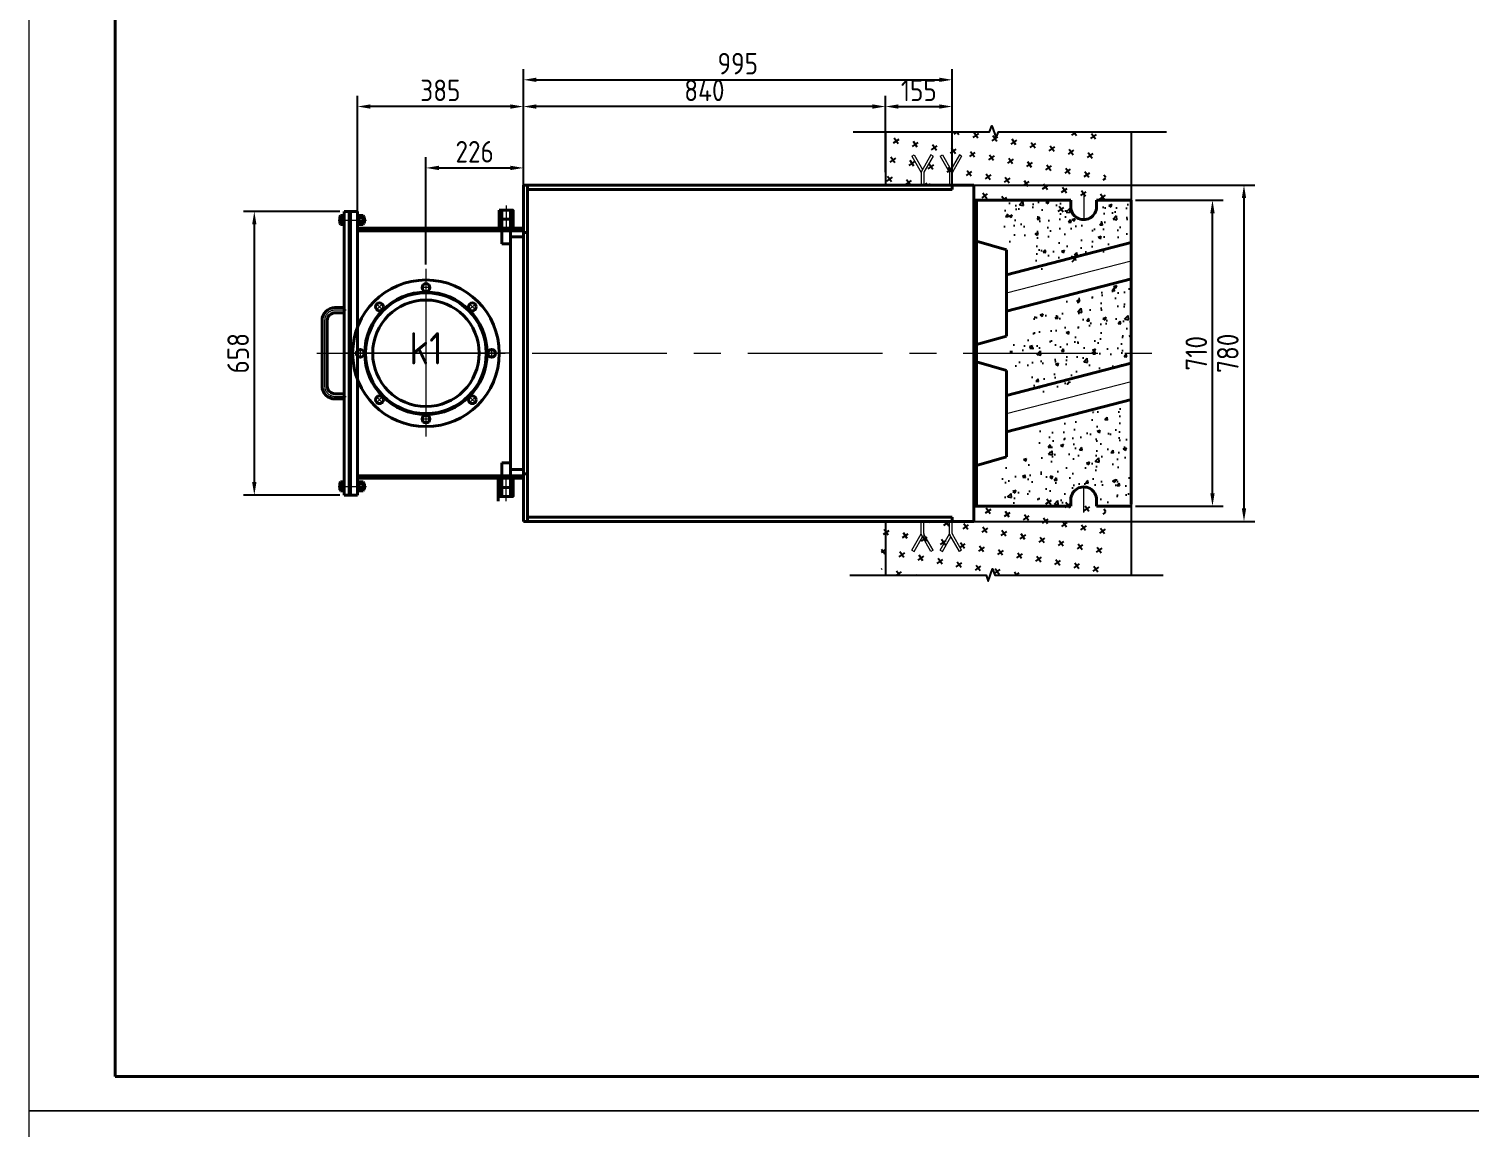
# Model space of a CAD drawing. Header units: millimetres. Extents: x 52110 to 400893, y -153728 to 31997.
# Drawn here: x 356035 to 359379, y -13382 to -10832 of the extents above; entities that cross this region are included whole.
import ezdxf

# ---------------------------------------------------------------- set-up
doc = ezdxf.new("R2010")
doc.units = ezdxf.units.MM
doc.header["$LTSCALE"] = 500
doc.linetypes.add('CENTER', pattern=[2, 1.25, -0.25, 0.25, -0.25])
doc.linetypes.add('DASHED2', pattern=[0.375, 0.25, -0.125])
for name, color, linetype, lineweight in [('BIAOZHU', 3, 'Continuous', 25), ('SHI', 7, 'Continuous', 40), ('XI', 2, 'Continuous', 20), ('XU', 6, 'DASHED2', 20), ('ZHONG', 1, 'CENTER', 20)]:
    doc.layers.add(name, color=color, linetype=linetype, lineweight=lineweight)
doc.layers.add('HAN', color=9, linetype='Continuous')
doc.styles.add('GB', font='gbenor.shx', dxfattribs={"bigfont": 'gbcbig.shx'})
doc.styles.add('工程字', font='gbenor.shx', dxfattribs={"bigfont": 'gbcbig.shx'})
doc.dimstyles.new('GB-5', dxfattribs={"dimscale": 10, "dimtxt": 5, "dimasz": 3, "dimexe": 2.5, "dimexo": 1, "dimgap": 1.25, "dimtad": 1, "dimdsep": 46, "dimtxsty": '工程字', "dimcen": 5, "dimadec": 0, "dimazin": 0, "dimtfac": 0.7, "dimtix": 1, "dimtmove": 0, "dimatfit": 3, "dimfxl": 0, "dimtzin": 0, "dimarcsym": 0})
pattern_1 = [(35, (300622.38, -30061.035), (7.797026, 44.21913), [15.875, -47.625]), (125, (300633.433, -30062.984), (-44.21913, 7.797026), [15.875, -47.625])]

# ---------------------------------------------------------------- blocks, each defined once
blk = doc.blocks.new('*D244')
at = {"layer": 'BIAOZHU', "color": 0, "lineweight": -2}
for p, q in [((358187.1, -11194.3), (358879, -11194.3)), ((358854, -11224.3), (358854, -11944.3)), ((358187.1, -11974.3), (358879, -11974.3))]:
    blk.add_line(p, q, dxfattribs=at)
at = {"layer": 'BIAOZHU', "color": 0}
for points in [[(358849, -11224.3), (358859, -11224.3), (358854, -11194.3)], [(358849, -11944.3), (358859, -11944.3), (358854, -11974.3)]]:
    blk.add_solid(points, dxfattribs=at)
at = {"layer": 'Defpoints', "color": 0}
for p in [(358177.1, -11194.3), (358177.1, -11974.3), (358854, -11974.3)]:
    blk.add_point(p, dxfattribs=at)
at = {"layer": 'BIAOZHU', "color": 0, "insert": (358816.5, -11584.3), "char_height": 50, "attachment_point": 5, "rotation": 90, "style": '工程字'}
blk.add_mtext('780', dxfattribs=at)
blk = doc.blocks.new('*D245')
at = {"layer": 'BIAOZHU', "color": 0, "lineweight": -2}
for p, q in [((356756.1, -11255.3), (356532.9, -11255.3)), ((356557.9, -11285.3), (356557.9, -11883.3)), ((356756.1, -11913.3), (356532.9, -11913.3))]:
    blk.add_line(p, q, dxfattribs=at)
at = {"layer": 'BIAOZHU', "color": 0}
for points in [[(356552.9, -11285.3), (356562.9, -11285.3), (356557.9, -11255.3)], [(356552.9, -11883.3), (356562.9, -11883.3), (356557.9, -11913.3)]]:
    blk.add_solid(points, dxfattribs=at)
at = {"layer": 'Defpoints', "color": 0}
for p in [(356766.1, -11255.3), (356557.9, -11913.3), (356766.1, -11913.3)]:
    blk.add_point(p, dxfattribs=at)
at = {"layer": 'BIAOZHU', "color": 0, "insert": (356520.4, -11584.3), "char_height": 50, "attachment_point": 5, "rotation": 90, "style": '工程字'}
blk.add_mtext('658', dxfattribs=at)
blk = doc.blocks.new('*D248')
at = {"layer": 'BIAOZHU', "color": 0, "lineweight": -2}
for p, q in [((356797.1, -11284.3), (356797.1, -10986.9)), ((357182.1, -11184.3), (357182.1, -10986.9)), ((357152.1, -11011.9), (356827.1, -11011.9))]:
    blk.add_line(p, q, dxfattribs=at)
at = {"layer": 'BIAOZHU', "color": 0}
for points in [[(356827.1, -11006.9), (356827.1, -11016.9), (356797.1, -11011.9)], [(357152.1, -11006.9), (357152.1, -11016.9), (357182.1, -11011.9)]]:
    blk.add_solid(points, dxfattribs=at)
at = {"layer": 'Defpoints', "color": 0}
for p in [(356797.1, -11011.9), (357182.1, -11194.3), (356797.1, -11294.3)]:
    blk.add_point(p, dxfattribs=at)
at = {"layer": 'BIAOZHU', "color": 0, "insert": (356989.6, -10974.4), "char_height": 50, "attachment_point": 5, "style": '工程字'}
blk.add_mtext('385', dxfattribs=at)
blk = doc.blocks.new('*D249')
at = {"layer": 'BIAOZHU', "color": 0, "lineweight": -2}
for p, q in [((357182.1, -11184.3), (357182.1, -10924.9)), ((358177.1, -11192.3), (358177.1, -10924.9)), ((357212.1, -10949.9), (358147.1, -10949.9))]:
    blk.add_line(p, q, dxfattribs=at)
at = {"layer": 'BIAOZHU', "color": 0}
for points in [[(357212.1, -10944.9), (357212.1, -10954.9), (357182.1, -10949.9)], [(358147.1, -10944.9), (358147.1, -10954.9), (358177.1, -10949.9)]]:
    blk.add_solid(points, dxfattribs=at)
at = {"layer": 'Defpoints', "color": 0}
for p in [(358177.1, -10949.9), (357182.1, -11194.3), (358177.1, -11202.3)]:
    blk.add_point(p, dxfattribs=at)
at = {"layer": 'BIAOZHU', "color": 0, "insert": (357679.6, -10912.4), "char_height": 50, "attachment_point": 5, "style": '工程字'}
blk.add_mtext('995', dxfattribs=at)
blk = doc.blocks.new('*D180')
at = {"layer": 'BIAOZHU', "color": 0, "lineweight": -2}
for p, q in [((358022.1, -11164.3), (358022.1, -10986.9)), ((358177.1, -11001.9), (358177.1, -10986.9)), ((358052.1, -11011.9), (358147.1, -11011.9))]:
    blk.add_line(p, q, dxfattribs=at)
at = {"layer": 'BIAOZHU', "color": 0}
for points in [[(358052.1, -11006.9), (358052.1, -11016.9), (358022.1, -11011.9)], [(358147.1, -11006.9), (358147.1, -11016.9), (358177.1, -11011.9)]]:
    blk.add_solid(points, dxfattribs=at)
at = {"layer": 'Defpoints', "color": 0}
for p in [(358177.1, -11011.9), (358177.1, -11011.9), (358022.1, -11174.3)]:
    blk.add_point(p, dxfattribs=at)
at = {"layer": 'BIAOZHU', "color": 0, "insert": (358099.6, -10974.4), "char_height": 50, "attachment_point": 5, "style": '工程字'}
blk.add_mtext('155', dxfattribs=at)
blk = doc.blocks.new('*D181')
at = {"layer": 'BIAOZHU', "color": 0, "lineweight": -2}
for p, q in [((357182.1, -11001.9), (357182.1, -10986.9)), ((358022.1, -11001.9), (358022.1, -10986.9)), ((357992.1, -11011.9), (357212.1, -11011.9))]:
    blk.add_line(p, q, dxfattribs=at)
at = {"layer": 'BIAOZHU', "color": 0}
for points in [[(357212.1, -11006.9), (357212.1, -11016.9), (357182.1, -11011.9)], [(357992.1, -11006.9), (357992.1, -11016.9), (358022.1, -11011.9)]]:
    blk.add_solid(points, dxfattribs=at)
at = {"layer": 'Defpoints', "color": 0}
for p in [(357182.1, -11011.9), (357182.1, -11011.9), (358022.1, -11011.9)]:
    blk.add_point(p, dxfattribs=at)
at = {"layer": 'BIAOZHU', "color": 0, "insert": (357602.1, -10974.4), "char_height": 50, "attachment_point": 5, "style": '工程字'}
blk.add_mtext('840', dxfattribs=at)
blk = doc.blocks.new('*D254')
at = {"layer": 'BIAOZHU', "color": 0, "lineweight": -2}
for p, q in [((358602.1, -11229.3), (358805.9, -11229.3)), ((358780.9, -11909.3), (358780.9, -11259.3)), ((358602.1, -11939.3), (358805.9, -11939.3))]:
    blk.add_line(p, q, dxfattribs=at)
at = {"layer": 'BIAOZHU', "color": 0}
for points in [[(358775.9, -11259.3), (358785.9, -11259.3), (358780.9, -11229.3)], [(358775.9, -11909.3), (358785.9, -11909.3), (358780.9, -11939.3)]]:
    blk.add_solid(points, dxfattribs=at)
at = {"layer": 'Defpoints', "color": 0}
for p in [(358592.1, -11229.3), (358780.9, -11229.3), (358592.1, -11939.3)]:
    blk.add_point(p, dxfattribs=at)
at = {"layer": 'BIAOZHU', "color": 0, "insert": (358743.4, -11584.3), "char_height": 50, "attachment_point": 5, "rotation": 90, "style": '工程字'}
blk.add_mtext('710', dxfattribs=at)
blk = doc.blocks.new('A$C098867B6')
at = {"layer": 'SHI'}
for centre, radius in [((195.6, 193.2), 170), ((195.6, 193.2), 142), ((195.6, 345.7), 9), ((195.6, 193.2), 140), ((195.6, 193.2), 123.5), ((87.8, 301), 9), ((303.5, 301), 9), ((43.1, 193.2), 9), ((348.1, 193.2), 9), ((87.8, 85.4), 9), ((303.5, 85.4), 9), ((195.6, 40.7), 9)]:
    blk.add_circle(centre, radius, dxfattribs=at)
at = {"layer": 'ZHONG'}
for p, q in [((195.6, 387), (195.6, 0)), ((207.5, 345.7), (183.6, 345.7)), ((96.2, 309.4), (79.3, 292.5)), ((79.4, 309.5), (97.5, 291.3)), ((311.9, 309.5), (293.8, 291.3)), ((311.9, 292.7), (295, 309.5)), ((43.1, 205.1), (43.1, 181.2)), ((348.1, 181.4), (348.1, 205.2)), ((0, 193.2), (388.9, 193.2)), ((79.4, 77), (97.5, 95.1)), ((79.4, 93.8), (96.3, 76.9)), ((311.9, 77), (293.8, 95.1)), ((295.1, 77), (312, 93.9)), ((183.8, 40.7), (207.7, 40.7))]:
    blk.add_line(p, q, dxfattribs=at)
blk = doc.blocks.new('*D185')
at = {"layer": 'BIAOZHU', "color": 0, "lineweight": -2}
for p, q in [((356956.1, -11378.7), (356956.1, -11129.3)), ((357182.1, -11342.6), (357182.1, -11129.3)), ((356986.1, -11154.3), (357152.1, -11154.3))]:
    blk.add_line(p, q, dxfattribs=at)
at = {"layer": 'BIAOZHU', "color": 0}
for points in [[(356986.1, -11149.3), (356986.1, -11159.3), (356956.1, -11154.3)], [(357152.1, -11149.3), (357152.1, -11159.3), (357182.1, -11154.3)]]:
    blk.add_solid(points, dxfattribs=at)
at = {"layer": 'Defpoints', "color": 0}
for p in [(357182.1, -11154.3), (357182.1, -11352.6), (356956.1, -11388.7)]:
    blk.add_point(p, dxfattribs=at)
at = {"layer": 'BIAOZHU', "color": 0, "insert": (357069.1, -11116.8), "char_height": 50, "attachment_point": 5, "style": '工程字'}
blk.add_mtext('226', dxfattribs=at)

msp = doc.modelspace()

# ---------------------------------------------------------------- hatches: boundary and pattern name
at = {"layer": 'BIAOZHU'}
h = msp.add_hatch(dxfattribs=at)
h.set_pattern_fill('CROSS', color=256, scale=5, angle=35, style=0)
h.set_pattern_definition(pattern_1)
h.paths.add_polyline_path([(358533.10579, -11070.57568), (358284.17715, -11070.57568), (358279.04685, -11084.67107), (358268.78625, -11056.48029), (358263.65595, -11070.57568), (358013.10579, -11070.57568), (358013.10579, -11189.32809), (358019.10579, -11189.32809), (358019.10579, -11194.32809), (358177.10579, -11194.32809), (358227.10579, -11194.32809), (358227.10579, -11229.32809), (358383.10579, -11229.32809), (358393.11008, -11229.32809), (358393.11008, -11244.83567, 0.9915755674), (358453.10579, -11244.32809), (358453.10579, -11229.32809), (358533.10579, -11229.32809)])
h = msp.add_hatch(dxfattribs=at)
h.set_pattern_fill('AR-CONC', color=256, scale=0.4, style=0)
h.set_pattern_definition([(50, (300681.38, -30061.035), (72.87387, -6.375634), [7.62, -83.82]), (355, (300681.38, -30061.035), (-14.09713, 76.42266), [6.096, -67.056]), (100.451, (300687.45, -30061.566), (58.777, 70.046675), [6.476, -71.236]), (46.1842, (300681.38, -30040.715), (108.43162, -16.81693), [11.43, -125.73]), (96.6356, (300690.41, -30042.12), (94.9617, 98.97022), [9.714, -106.854]), (351.184, (300681.38, -30040.72), (94.96184, 98.97005), [9.144, -100.584]), (21, (300691.54, -30045.795), (60.64595, -40.90621), [7.62, -83.82]), (326, (300691.54, -30045.795), (24.72081, 73.67519), [6.096, -67.056]), (71.4514, (300696.59, -30049.204), (85.3666, 32.76914), [6.476, -71.236]), (37.5, (300681.379, -30061.035), (1.235441, 33.822016), [0, -66.2432, 0, -68.072, 0, -67.31]), (7.5, (300681.38, -30061.035), (26.727865, 40.07223), [0, -38.8112, 0, -64.7192, 0, -25.654]), (327.5, (300658.722, -30061.035), (54.236238, -2.291498), [0, -25.4, 0, -79.248, 0, -105.156]), (317.5, (300648.56, -30061.035), (59.251673, 10.170596), [0, -33.02, 0, -52.6288, 0, -74.676])])
h.paths.add_polyline_path([(358592.10579, -11229.32809), (358512.10579, -11229.32809), (358512.10579, -11244.32809, -0.9915755674), (358452.11008, -11244.83567), (358452.11008, -11229.32809), (358442.10579, -11229.32809), (358292.10579, -11229.32809), (358292.10579, -11324.32809), (358362.10579, -11344.32809), (358362.10579, -11402.2696), (358592.10579, -11327.53807)])
h.paths.add_polyline_path([(358592.10579, -11411.65505), (358362.10579, -11486.38658), (358362.10579, -11544.32809), (358292.10579, -11564.32809), (358292.10579, -11584.32809), (358592.10579, -11584.32809)])
h.paths.add_polyline_path([(358592.10579, -11607.53807), (358592.10579, -11584.32809), (358292.10579, -11584.32809), (358292.10579, -11604.32809), (358362.10579, -11624.32809), (358362.10579, -11682.2696)])
h.paths.add_polyline_path([(358592.10579, -11691.65505), (358362.10579, -11766.38658), (358362.10579, -11824.32809), (358292.10579, -11844.32809), (358292.10579, -11939.32809), (358452.11008, -11939.32809), (358452.11008, -11924.83567, -1.0084960066), (358512.10579, -11924.32809), (358512.10579, -11939.32809), (358592.10579, -11939.32809)])
h = msp.add_hatch(dxfattribs=at)
h.set_pattern_fill('CROSS', color=256, scale=5, angle=35, style=0)
h.set_pattern_definition(pattern_1)
h.paths.add_polyline_path([(358533.10579, -11939.32809), (358453.10579, -11939.32809), (358453.10579, -11924.32809, 1.0084960066), (358393.11008, -11924.83567), (358393.11008, -11939.32809), (358354.89449, -11939.32809), (358318.05206, -12098.74659), (358533.10579, -12098.74659)])
h.paths.add_polyline_path([(358354.89449, -11939.32809), (358227.10579, -11939.32809), (358227.10579, -11974.32809), (358177.10579, -11974.32809), (358101.81721, -11974.32809), (358068.17251, -12098.74659), (358255.52177, -12098.74659), (358260.65207, -12112.84198), (358270.91268, -12084.6512), (358276.04298, -12098.74659), (358318.05206, -12098.74659)])
h.paths.add_polyline_path([(358101.81721, -11974.32809), (358019.10579, -11974.32809), (358019.10579, -11979.32809), (358013.10579, -11979.32809), (358013.10579, -12098.74659), (358068.17251, -12098.74659)])

# ---------------------------------------------------------------- linework, layer by layer
for p, q in [((358022.10579, -11070.57568), (358022.10579, -11194.32809)), ((358592.10579, -11070.57568), (358592.10579, -12098.74659)), ((358022.10579, -11974.32809), (358022.10579, -12098.74659))]:
    msp.add_line(p, q, dxfattribs=at)
for points in [[(357947.35534, -11070.57568), (358263.65595, -11070.57568), (358268.78625, -11056.48029), (358279.04685, -11084.67107), (358284.17715, -11070.57568), (358674.47776, -11070.57568)], [(357939.22116, -12098.74659), (358255.52177, -12098.74659), (358260.65207, -12112.84198), (358270.91268, -12084.6512), (358276.04298, -12098.74659), (358666.34359, -12098.74659)]]:
    msp.add_lwpolyline(points, dxfattribs=at)
at = {"layer": 'HAN'}
for p, q in [((356811.80579, -11270.22809), (356813.60579, -11270.22809)), ((356811.80579, -11280.42809), (356813.60579, -11280.42809)), ((356811.80579, -11888.22809), (356813.60579, -11888.22809)), ((356811.80579, -11898.42809), (356813.60579, -11898.42809))]:
    msp.add_line(p, q, dxfattribs=at)
at = {"layer": 'SHI'}
for p, q in [((357182.10579, -11194.32809), (358177.10579, -11194.32809)), ((357182.10579, -11974.32809), (357182.10579, -11194.32809)), ((357182.10579, -11194.32809), (358177.10579, -11194.32809)), ((357192.10579, -11974.32809), (357192.10579, -11194.32809)), ((358177.10579, -11204.32809), (358177.10579, -11194.32809)), ((358177.10579, -11204.32809), (358177.10579, -11194.32809)), ((358177.10579, -11194.32809), (358177.10579, -11202.32809)), ((358177.10579, -11194.32809), (358177.10579, -11204.32809)), ((358177.10579, -11194.32809), (358227.10579, -11194.32809)), ((358227.10579, -11194.32809), (358227.10579, -11974.32809)), ((357192.10579, -11204.32809), (358177.10579, -11204.32809)), ((358227.10579, -11229.32809), (358442.10579, -11229.32809)), ((358233.10579, -11229.32809), (358233.10579, -11584.32809)), ((358442.10579, -11229.32809), (358452.11008, -11229.32809)), ((358452.11008, -11243.82051), (358452.11008, -11229.32809)), ((358512.10579, -11229.32809), (358592.10579, -11229.32809)), ((358512.10579, -11229.32809), (358592.10579, -11229.32809)), ((358512.10579, -11244.32809), (358512.10579, -11229.32809)), ((358592.10579, -11229.32809), (358592.10579, -11584.32809)), ((356756.10579, -11267.53386), (356757.60579, -11264.93579)), ((356756.10579, -11283.12232), (356756.10579, -11267.53386)), ((356757.60579, -11264.93579), (356763.60579, -11264.93579)), ((356763.60579, -11263.32809), (356766.10579, -11263.32809)), ((356763.60579, -11287.32809), (356763.60579, -11263.32809)), ((356763.60579, -11285.7204), (356763.60579, -11264.93579)), ((356797.10579, -11255.32809), (356766.10579, -11255.32809)), ((356766.10579, -11255.32809), (356766.10579, -11913.32809)), ((356778.10579, -11255.32809), (356778.10579, -11913.32809)), ((356781.10579, -11255.32809), (356781.10579, -11913.32809)), ((356797.10579, -11255.32809), (356797.10579, -11913.32809)), ((356799.60579, -11263.32809), (356797.10579, -11263.32809)), ((356799.60579, -11287.32809), (356799.60579, -11263.32809)), ((356799.60579, -11285.7204), (356799.60579, -11264.93579)), ((356799.60579, -11267.53386), (356801.10579, -11264.93579)), ((356799.60579, -11267.53386), (356799.60579, -11283.12232)), ((356810.30579, -11264.93579), (356801.10579, -11264.93579)), ((356811.80579, -11267.53386), (356810.30579, -11264.93579)), ((356811.80579, -11267.53386), (356811.80579, -11283.12232)), ((357132.10579, -11273.32809), (357132.10579, -11252.32809)), ((357152.10579, -11273.32809), (357152.10579, -11252.32809)), ((356756.10579, -11283.12232), (356757.60579, -11285.7204)), ((356757.60579, -11270.13194), (356763.60579, -11270.13194)), ((356757.60579, -11280.52424), (356763.60579, -11280.52424)), ((356757.60579, -11285.7204), (356763.60579, -11285.7204)), ((356763.60579, -11287.32809), (356766.10579, -11287.32809)), ((356799.60579, -11287.32809), (356797.10579, -11287.32809)), ((357182.10579, -11294.32809), (356797.10579, -11294.32809)), ((357182.10579, -11300.32809), (356797.10579, -11300.32809)), ((356799.60579, -11283.12232), (356801.10579, -11285.7204)), ((356810.30579, -11270.13194), (356801.10579, -11270.13194)), ((356810.30579, -11280.52424), (356801.10579, -11280.52424)), ((356810.30579, -11285.7204), (356801.10579, -11285.7204)), ((356811.80579, -11283.12232), (356810.30579, -11285.7204)), ((356811.80579, -11269.32809), (356812.70579, -11269.32809)), ((356811.80579, -11281.32809), (356812.70579, -11281.32809)), ((356812.70579, -11269.32809), (356812.70579, -11281.32809)), ((356813.60579, -11270.22809), (356812.70579, -11269.32809)), ((356812.70579, -11281.32809), (356813.60579, -11280.42809)), ((356813.60579, -11280.42809), (356813.60579, -11270.22809)), ((357132.10579, -11294.32809), (357132.10579, -11273.32809)), ((357132.10579, -11330.32809), (357132.10579, -11294.32809)), ((357152.10579, -11294.32809), (357152.10579, -11273.32809)), ((357152.10579, -11330.32809), (357152.10579, -11294.32809)), ((357152.10579, -11330.32809), (357132.10579, -11330.32809)), ((357182.10579, -11314.32809), (357152.10579, -11314.32809)), ((357152.10579, -11314.32809), (357152.10579, -11854.32809)), ((357182.10579, -11304.32809), (357192.10579, -11304.32809)), ((357182.10579, -11854.32809), (357182.10579, -11314.32809)), ((358233.10579, -11324.32809), (358303.10579, -11344.32809)), ((358303.10579, -11402.2696), (358592.10579, -11327.53807)), ((358303.10579, -11344.32809), (358303.10579, -11544.32809)), ((358303.10579, -11486.38658), (358593.20946, -11411.29644)), ((358303.10579, -11544.32809), (358233.10579, -11564.32809)), ((358233.10579, -11939.32809), (358233.10579, -11584.32809)), ((358592.10579, -11934.32809), (358592.10579, -11584.32809)), ((358233.10579, -11604.32809), (358303.10579, -11624.32809)), ((358303.10579, -11682.2696), (358592.10579, -11607.53807)), ((358303.10579, -11824.32809), (358303.10579, -11624.32809)), ((358303.10579, -11766.38658), (358593.20946, -11691.29644)), ((358233.10579, -11844.32809), (358303.10579, -11824.32809)), ((357182.10579, -11868.32809), (356797.10579, -11868.32809)), ((357152.10579, -11838.32809), (357132.10579, -11838.32809)), ((357132.10579, -11838.32809), (357132.10579, -11874.32809)), ((357152.10579, -11838.32809), (357152.10579, -11874.32809)), ((357182.10579, -11854.32809), (357152.10579, -11854.32809)), ((357182.10579, -11864.32809), (357192.10579, -11864.32809)), ((356756.10579, -11885.53386), (356757.60579, -11882.93579)), ((356756.10579, -11885.53386), (356756.10579, -11901.12232)), ((356756.10579, -11901.12232), (356757.60579, -11903.7204)), ((356757.60579, -11882.93579), (356763.60579, -11882.93579)), ((356757.60579, -11888.13194), (356763.60579, -11888.13194)), ((356757.60579, -11898.52424), (356763.60579, -11898.52424)), ((356757.60579, -11903.7204), (356763.60579, -11903.7204)), ((356763.60579, -11881.32809), (356766.10579, -11881.32809)), ((356763.60579, -11881.32809), (356763.60579, -11905.32809)), ((356763.60579, -11882.93579), (356763.60579, -11903.7204)), ((357182.10579, -11874.32809), (356797.10579, -11874.32809)), ((356799.60579, -11881.32809), (356797.10579, -11881.32809)), ((356799.60579, -11881.32809), (356799.60579, -11905.32809)), ((356799.60579, -11882.93579), (356799.60579, -11903.7204)), ((356799.60579, -11885.53386), (356801.10579, -11882.93579)), ((356799.60579, -11901.12232), (356799.60579, -11885.53386)), ((356799.60579, -11901.12232), (356801.10579, -11903.7204)), ((356810.30579, -11882.93579), (356801.10579, -11882.93579)), ((356810.30579, -11888.13194), (356801.10579, -11888.13194)), ((356810.30579, -11898.52424), (356801.10579, -11898.52424)), ((356810.30579, -11903.7204), (356801.10579, -11903.7204)), ((356811.80579, -11885.53386), (356810.30579, -11882.93579)), ((356811.80579, -11901.12232), (356810.30579, -11903.7204)), ((356811.80579, -11901.12232), (356811.80579, -11885.53386)), ((356811.80579, -11887.32809), (356812.70579, -11887.32809)), ((356811.80579, -11899.32809), (356812.70579, -11899.32809)), ((356812.70579, -11899.32809), (356812.70579, -11887.32809)), ((356812.70579, -11887.32809), (356813.60579, -11888.22809)), ((356813.60579, -11898.42809), (356812.70579, -11899.32809)), ((356813.60579, -11888.22809), (356813.60579, -11898.42809)), ((357123.60579, -11874.32809), (357123.60579, -11927.66726)), ((357132.10579, -11874.32809), (357132.10579, -11895.32809)), ((357132.10579, -11895.32809), (357132.10579, -11916.32809)), ((357152.10579, -11874.32809), (357152.10579, -11895.32809)), ((357152.10579, -11895.32809), (357152.10579, -11916.32809)), ((356763.60579, -11905.32809), (356766.10579, -11905.32809)), ((356797.10579, -11913.32809), (356766.10579, -11913.32809)), ((356799.60579, -11905.32809), (356797.10579, -11905.32809)), ((358452.11008, -11924.83567), (358452.11008, -11939.32809)), ((358512.10579, -11924.32809), (358512.10579, -11939.32809)), ((357192.10579, -11964.32809), (358177.10579, -11964.32809)), ((358177.10579, -11974.32809), (358177.10579, -11964.32809)), ((358177.10579, -11974.32809), (358177.10579, -11966.32809)), ((358227.10579, -11939.32809), (358452.11008, -11939.32809)), ((358227.10579, -11939.32809), (358452.11008, -11939.32809)), ((358442.10579, -11939.32809), (358452.11008, -11939.32809)), ((358512.10579, -11939.32809), (358592.10579, -11939.32809)), ((357182.10579, -11974.32809), (358177.10579, -11974.32809)), ((357182.10579, -11974.32809), (358177.10579, -11974.32809)), ((357182.10579, -11974.32809), (358177.10579, -11974.32809)), ((358227.10579, -11974.32809), (358177.10579, -11974.32809))]:
    msp.add_line(p, q, dxfattribs=at)
for points in [[(356234.77169, -13261.99791), (362682.77169, -13261.99791), (362682.77169, -8669.99791), (356234.77169, -8669.99791)], [(357126.10579, -11252.32809), (357158.10579, -11252.32809), (357158.10579, -11273.32809), (357126.10579, -11273.32809)], [(357126.10579, -11273.32809), (357158.10579, -11273.32809), (357158.10579, -11294.32809), (357126.10579, -11294.32809)], [(357126.10579, -11895.32809), (357158.10579, -11895.32809), (357158.10579, -11874.32809), (357126.10579, -11874.32809)], [(357126.10579, -11916.32809), (357158.10579, -11916.32809), (357158.10579, -11895.32809), (357126.10579, -11895.32809)]]:
    msp.add_lwpolyline(points, close=True, dxfattribs=at)
for points in [[(356766.10579, -11478.32809), (356745.10579, -11478.32809, 0.4142135624), (356715.10579, -11508.32809), (356715.10579, -11660.32809, 0.4142135624), (356745.10579, -11690.32809), (356766.10579, -11690.32809)], [(356766.10579, -11490.32809), (356745.10579, -11490.32809, 0.4142135624), (356727.10579, -11508.32809), (356727.10579, -11660.32809, 0.4142135624), (356745.10579, -11678.32809), (356766.10579, -11678.32809)]]:
    msp.add_lwpolyline(points, format="xyb", dxfattribs=at)
for centre, radius, start, end in [((356761.14239, -11266.35803), 5.17204, 193.14079328, 226.85920673), ((356804.64239, -11266.35803), 5.17204, 193.14079328, 226.85920673), ((356806.76918, -11266.35803), 5.17204, 313.14079327, 346.85920672), ((358482.10579, -11244.32809), 30, 179.03055338, 0), ((356765.85579, -11275.32809), 9.75, 147.7957725, 212.2042275), ((356761.14239, -11284.29816), 5.17204, 133.14079327, 166.85920672), ((356809.35579, -11275.32809), 9.75, 147.7957725, 212.2042275), ((356804.64239, -11284.29816), 5.17204, 133.14079327, 166.85920672), ((356802.05579, -11275.32809), 9.75, 327.7957725, 32.2042275), ((356806.76918, -11284.29816), 5.17204, 13.14079328, 46.85920673), ((356761.14239, -11884.35803), 5.17204, 193.14079328, 226.85920673), ((356765.85579, -11893.32809), 9.75, 147.7957725, 212.2042275), ((356761.14239, -11902.29816), 5.17204, 133.14079327, 166.85920672), ((356804.64239, -11884.35803), 5.17204, 193.14079328, 226.85920673), ((356809.35579, -11893.32809), 9.75, 147.7957725, 212.2042275), ((356804.64239, -11902.29816), 5.17204, 133.14079327, 166.85920672), ((356806.76918, -11884.35803), 5.17204, 313.14079327, 346.85920672), ((356802.05579, -11893.32809), 9.75, 327.7957725, 32.2042275), ((356806.76918, -11902.29816), 5.17204, 13.14079328, 46.85920673), ((358482.10579, -11924.32809), 30, 0, 180.96944662)]:
    msp.add_arc(centre, radius, start, end, dxfattribs=at)
at = {"layer": 'XI'}
for points in [[(356034.77169, -13341.99791), (362762.77169, -13341.99791), (362762.77169, -8589.99791), (356034.77169, -8589.99791)], [(356034.77169, -18093.99791), (362762.77169, -18093.99791), (362762.77169, -13341.99791), (356034.77169, -13341.99791)]]:
    msp.add_lwpolyline(points, close=True, dxfattribs=at)
at = {"layer": 'XU'}
for p, q in [((358083.27972, -11127.32809), (358088.47588, -11124.32809)), ((358083.27972, -11127.32809), (358105.10579, -11165.13194)), ((358088.47588, -11124.32809), (358108.10579, -11158.32809)), ((358127.73569, -11124.32809), (358105.50771, -11162.82809)), ((358132.93185, -11127.32809), (358111.50771, -11164.43579)), ((358132.93185, -11127.32809), (358127.73569, -11124.32809)), ((358149.27972, -11127.32809), (358154.47588, -11124.32809)), ((358149.27972, -11127.32809), (358171.10579, -11165.13194)), ((358154.47588, -11124.32809), (358174.10579, -11158.32809)), ((358193.73569, -11124.32809), (358171.50771, -11162.82809)), ((358198.93185, -11127.32809), (358177.50771, -11164.43579)), ((358198.93185, -11127.32809), (358193.73569, -11124.32809)), ((358105.10579, -11164.32809), (358105.10579, -11194.32809)), ((358111.10579, -11165.93579), (358111.10579, -11194.32809)), ((358171.10579, -11164.32809), (358171.10579, -11194.32809)), ((358177.10579, -11165.93579), (358177.10579, -11194.32809)), ((358083.27972, -12041.32809), (358105.10579, -12003.52424)), ((358105.10579, -12004.32809), (358105.10579, -11974.32809)), ((358111.10579, -12002.7204), (358111.10579, -11974.32809)), ((358132.93185, -12041.32809), (358111.50771, -12004.2204)), ((358149.27972, -12041.32809), (358171.10579, -12003.52424)), ((358171.10579, -12004.32809), (358171.10579, -11974.32809)), ((358177.10579, -12002.7204), (358177.10579, -11974.32809)), ((358198.93185, -12041.32809), (358177.50771, -12004.2204)), ((358088.47588, -12044.32809), (358108.10579, -12010.32809)), ((358127.73569, -12044.32809), (358105.50771, -12005.82809)), ((358154.47588, -12044.32809), (358174.10579, -12010.32809)), ((358193.73569, -12044.32809), (358171.50771, -12005.82809)), ((358083.27972, -12041.32809), (358088.47588, -12044.32809)), ((358132.93185, -12041.32809), (358127.73569, -12044.32809)), ((358149.27972, -12041.32809), (358154.47588, -12044.32809)), ((358198.93185, -12041.32809), (358193.73569, -12044.32809))]:
    msp.add_line(p, q, dxfattribs=at)
for centre, start, end in [((358108.10579, -11164.32809), 150, 180), ((358114.10579, -11165.93579), 150, 180), ((358174.10579, -11164.32809), 150, 180), ((358180.10579, -11165.93579), 150, 180), ((358108.10579, -12004.32809), 180, 210), ((358114.10579, -12002.7204), 180, 210), ((358174.10579, -12004.32809), 180, 210), ((358180.10579, -12002.7204), 180, 210)]:
    msp.add_arc(centre, 3, start, end, dxfattribs=at)
at = {"layer": 'ZHONG'}
for p, q in [((358482.10579, -11215.1475), (358482.10579, -11272.49353)), ((356752.46695, -11275.32809), (356817.85332, -11275.32809)), ((356756.13135, -11584.32809), (357138.84396, -11584.32809)), ((356752.46695, -11893.32809), (356817.85332, -11893.32809)), ((358482.10579, -11953.50869), (358482.10579, -11896.16265))]:
    msp.add_line(p, q, dxfattribs=at)
at = {"layer": 'ZHONG', "ltscale": 0.3}
for p, q in [((357142.10579, -11241.19829), (357142.10579, -11298.28172)), ((357142.10579, -11927.45789), (357142.10579, -11870.37446))]:
    msp.add_line(p, q, dxfattribs=at)
at = {"layer": 'ZHONG', "ltscale": 0.5}
for p, q in [((358303.10579, -11444.32809), (358592.10579, -11369.59656)), ((356702.75411, -11584.32809), (358645.79212, -11584.32809)), ((358303.10579, -11724.32809), (358592.10579, -11649.59656))]:
    msp.add_line(p, q, dxfattribs=at)
at = {"layer": 'ZHONG'}
msp.add_lwpolyline([(356771.06935, -11484.32809), (356745.10579, -11484.32809, 0.4142135624), (356721.10579, -11508.32809), (356721.10579, -11509.32809), (356721.10579, -11660.32809, 0.4142135624), (356745.10579, -11684.32809), (356771.06935, -11684.32809)], format="xyb", dxfattribs=at)

# ---------------------------------------------------------------- block references
at = {"layer": 'BIAOZHU', "rotation": 270.0000000000026}
msp.add_blockref('A$C098867B6', (356762.89684, -11388.68703), dxfattribs=at)

# ---------------------------------------------------------------- texts
at = {"layer": 'BIAOZHU', "style": 'GB'}
msp.add_text('k1', height=75, dxfattribs=at).set_placement((356917.45333, -11610.3662))

# ---------------------------------------------------------------- dimensions: what is measured, and where the dimension line sits
at = {"layer": 'BIAOZHU'}
for base, p1, p2, picture, middle in [((358177.10579, -10949.86633), (357182.10579, -11194.32809), (358177.10579, -11202.32809), '*D249', (357679.60579, -10912.36633)), ((356797.10579, -11011.92014), (357182.10579, -11194.32809), (356797.10579, -11294.32809), '*D248', (356989.60579, -10974.42014)), ((357182.10579, -11011.92014), (358022.10579, -11011.92014), (357182.10579, -11011.92014), '*D181', (357602.10579, -10974.42014)), ((358177.10579, -11011.92014), (358022.10579, -11174.32809), (358177.10579, -11011.92014), '*D180', (358099.60579, -10974.42014)), ((357182.10579, -11154.33922), (356956.10579, -11388.68692), (357182.10579, -11352.58668), '*D185', (357069.10579, -11116.83922))]:
    dim = msp.add_linear_dim(base=base, p1=p1, p2=p2, dimstyle='GB-5', override={"dimfxl": 0.09}, dxfattribs=at)
    dim.commit()
    dim.dimension.update_dxf_attribs({"geometry": picture, "text_midpoint": middle})
for base, p1, p2, picture, middle in [((358853.98142, -11974.32809), (358177.10579, -11194.32809), (358177.10579, -11974.32809), '*D244', (358816.48142, -11584.32809)), ((356557.94365, -11913.32809), (356766.10579, -11255.32809), (356766.10579, -11913.32809), '*D245', (356520.44365, -11584.32809))]:
    dim = msp.add_linear_dim(base=base, p1=p1, p2=p2, angle=90, dimstyle='GB-5', dxfattribs=at)
    dim.commit()
    dim.dimension.update_dxf_attribs({"geometry": picture, "text_midpoint": middle})
dim = msp.add_linear_dim(base=(358780.88524, -11229.32809), p1=(358592.10579, -11939.32809), p2=(358592.10579, -11229.32809), angle=90, dimstyle='GB-5', override={"dimfxl": 0.09}, dxfattribs=at)
dim.commit()
dim.dimension.update_dxf_attribs({"geometry": '*D254', "text_midpoint": (358743.38524, -11584.32809)})

doc.saveas('drawing.dxf')
